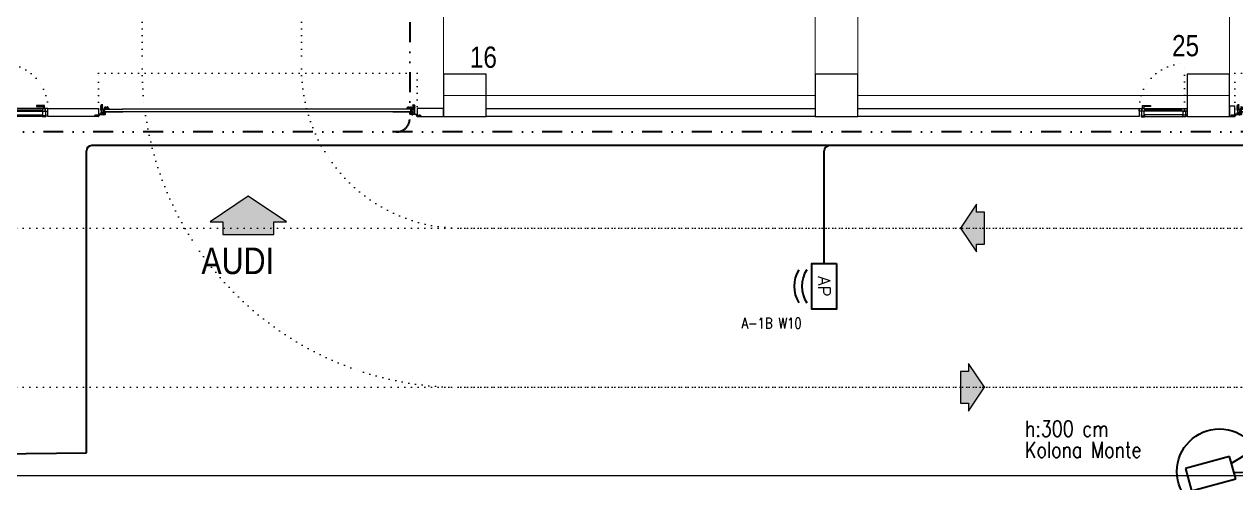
# Model space of a CAD drawing. Header units: metres. Extents: x -13621 to 152406, y -16073 to 22221.
# Drawn here: x 63650 to 65932, y 110 to 974 of the extents above; entities that cross this region are included whole.
import ezdxf
from ezdxf.enums import TextEntityAlignment as Align

# ---------------------------------------------------------------- set-up
doc = ezdxf.new("R2010")
doc.units = ezdxf.units.M
doc.header["$LTSCALE"] = 100
doc.header["$MEASUREMENT"] = 0
for name, pattern in [('DIVIDE2', [0.625, 0.25, -0.125, 0, -0.125, 0, -0.125]), ('DOT2', [0.125, 0, -0.125]), ('HIDDEN', [0.375, 0.25, -0.125])]:
    doc.linetypes.add(name, pattern=pattern)
doc.layers.get('0').update_dxf_attribs({"color": 9, "lineweight": 9})
for name, color, linetype, lineweight in [('00', 9, 'Continuous', 9), ('01', 9, 'Continuous', 9), ('06B', 9, 'Continuous', 9), ('06D', 9, 'Continuous', 9), ('10', 9, 'Continuous', 9), ('15', 9, 'Continuous', 9), ('20', 9, 'DOT2', 9), ('21', 9, 'Continuous', 9), ('25', 9, 'Continuous', 9), ('Data  Tavan', 170, 'Continuous', 30), ('E-ACCESS POINT (KABLOSUZ ERİŞİM İÇİN)', 7, 'Continuous', 30), ('E-DAHİLİ DOME KAMERA', 7, 'Continuous', 30), ('E-DAHİLİ KAMERA', 7, 'Continuous', 30), ('E-KABLO', 7, 'Continuous', 30), ('E-YAZI', 7, 'Continuous', 30)]:
    doc.layers.add(name, color=color, linetype=linetype, lineweight=lineweight)
doc.styles.add('E-YAZI', font='txttw.shx')
doc.styles.add('MuuM_TEXT-STANDART', font='ARIALN.TTF')
doc.dimstyles.new('MuuM_DIM200', dxfattribs={"dimscale": 20, "dimtxt": 2, "dimasz": 1, "dimexe": 1, "dimexo": 1, "dimgap": 1, "dimtad": 1, "dimdec": 1, "dimrnd": 0.5, "dimdsep": 46, "dimtxsty": 'MuuM_TEXT-STANDART', "dimblk": 'ARCHTICK', "dimcen": 0, "dimdle": 0.15, "dimclrd": 256, "dimclre": 256, "dimclrt": 256, "dimadec": 0, "dimazin": 0, "dimtfac": 5, "dimtdec": 1, "dimtix": 1, "dimtmove": 2, "dimatfit": 3, "dimldrblk": 'DOT', "dimfxl": 3, "dimfxlon": 1, "dimtolj": 1, "dimlwd": -1, "dimlwe": -1, "dimarcsym": 0})

# ---------------------------------------------------------------- blocks, each defined once
blk = doc.blocks.new('*U382')
at = {"layer": 'E-ACCESS POINT (KABLOSUZ ERİŞİM İÇİN)', "color": 4}
blk.add_lwpolyline([(-2.39, 3.24), (2.39, 3.24), (2.39, 0.65), (-2.39, 0.65)], close=True, dxfattribs=at)
at = {"layer": 'E-ACCESS POINT (KABLOSUZ ERİŞİM İÇİN)', "color": 3}
for centre in [(0, 2.8), (0, 1.99)]:
    blk.add_arc(centre, 3.19, 237.1828, 302.8172, dxfattribs=at)
at = {"layer": 'E-ACCESS POINT (KABLOSUZ ERİŞİM İÇİN)', "color": 3, "style": 'E-YAZI'}
blk.add_text('AP', height=1.28, dxfattribs=at).set_placement((-1.05, 1.31))
blk = doc.blocks.new('100_DAHİLİ DOME KAMERA')
at = {"layer": 'E-DAHİLİ DOME KAMERA', "color": 4}
for p, q in [((-1.936, 0.715), (-1.936, -0.689)), ((0.82, 0.715), (-1.936, 0.715)), ((0.82, -0.689), (0.82, 0.715)), ((0.82, 0.294), (2.131, 0.668)), ((2.131, 0.668), (2.131, -0.643)), ((-1.936, -0.689), (0.82, -0.689)), ((0.82, -0.268), (2.131, -0.643))]:
    blk.add_line(p, q, dxfattribs=at)
at = {"layer": 'E-DAHİLİ DOME KAMERA', "color": 4, "linetype": 'Continuous'}
blk.add_circle((0, 0), 2.566, dxfattribs=at)
at = {"layer": 'E-DAHİLİ KAMERA', "color": 4}
for q in [(13.416, 6.264), (13.416, -6.264)]:
    blk.add_line((2.566, 0), q, dxfattribs=at)
blk = doc.blocks.new('p-kolon_80x80')
blk.add_lwpolyline([(-40, -40), (40, -40), (40, 40), (-40, 40)], close=True)
blk = doc.blocks.new('1.bod.mimari.elk')
at = {"layer": '01'}
for p in [(8480, -7790), (9180, -7790), (9880, -7790)]:
    blk.add_blockref('p-kolon_80x80', p, dxfattribs=at)
blk = doc.blocks.new('p-işyeri')
at = {"color": 0, "const_width": 2}
blk.add_lwpolyline([(200, 0), (200, 700), (-200, 700), (-200, 0)], close=True, dxfattribs=at)
blk = doc.blocks.new('p-seksiyoonel kapı profil')
for p, q in [((-6.6, 4.1), (-6.8, 4.1)), ((-6.8, -13), (-6.8, 4.1)), ((-6.6, -13), (-6.6, 4.1)), ((-6.3, 4.4), (-6.3, 4.6)), ((-6.3, 4.6), (1, 4.6)), ((-6.3, 4.4), (1, 4.4)), ((-1.4, 1.3), (-1.8, 1.6)), ((-1.8, 1.6), (-1.8, -2.4)), ((-1.8, 1.6), (-1.8, -2.4)), ((-1.4, 1.3), (-1.4, -2.4)), ((-1.2, 1.2), (-1.2, -2.4)), ((-0.7, 1.6), (-1, 1.3)), ((-1, 1.3), (-1, -2.4)), ((-0.7, 1.6), (-0.7, -2.4)), ((-0.6, 1.6), (-0.6, -2.4)), ((0, 0), (33.9, 0)), ((0, 0), (0, 0)), ((1, 4.4), (1, 4.6)), ((1.3, 4.1), (1.5, 4.1)), ((1.3, 4.1), (1.3, 1.6)), ((1.5, 1.6), (1.3, 1.6)), ((1.5, 4.1), (1.5, 1.6)), ((-7.8, -4.2), (-7.8, -3.9)), ((-7.5, -3.9), (-7.8, -3.9)), ((-7.5, -4.2), (-7.8, -4.2)), ((-7.8, -4.2), (-7.1, -4.2)), ((-7.8, -4.2), (-7.8, -4.2)), ((-7.8, -6.5), (-7.8, -6.3)), ((-7.5, -6.3), (-7.8, -6.3)), ((-7.5, -6.5), (-7.8, -6.5)), ((-7.8, -6.6), (-7.8, -6.5)), ((-7.8, -6.6), (-7.1, -6.6)), ((-7.8, -8.9), (-7.8, -8.6)), ((-7.5, -8.6), (-7.8, -8.6)), ((-7.5, -8.9), (-7.8, -8.9)), ((-7.8, -8.9), (-7.1, -8.9)), ((-7.8, -8.9), (-7.8, -8.9)), ((-7.8, -11.3), (-7.8, -11)), ((-7.5, -11), (-7.8, -11)), ((-7.5, -11.3), (-7.8, -11.3)), ((-7.8, -11.3), (-7.1, -11.3)), ((-7.8, -11.3), (-7.8, -11.3)), ((-7.5, -3.9), (-6.8, -3.9)), ((-7.5, -4.2), (-7.5, -3.9)), ((-6.8, -4.2), (-7.5, -4.2)), ((-7.5, -6.3), (-6.8, -6.3)), ((-7.5, -6.5), (-7.5, -6.3)), ((-6.8, -6.5), (-7.5, -6.5)), ((-7.5, -8.6), (-6.8, -8.6)), ((-7.5, -8.9), (-7.5, -8.6)), ((-6.8, -8.9), (-7.5, -8.9)), ((-7.5, -11), (-6.8, -11)), ((-7.5, -11.3), (-7.5, -11)), ((-6.8, -11.3), (-7.5, -11.3)), ((-7.1, -3.4), (-6.8, -3.4)), ((-7.1, -3.6), (-7.1, -3.4)), ((-7.1, -3.6), (-7.1, -3.9)), ((-6.8, -3.6), (-7.1, -3.6)), ((-7.1, -4.2), (-7.1, -4.7)), ((-6.8, -4.7), (-7.1, -4.7)), ((-7.1, -5.8), (-6.8, -5.8)), ((-7.1, -6), (-7.1, -5.8)), ((-7.1, -6), (-7.1, -6.3)), ((-6.8, -6), (-7.1, -6)), ((-7.1, -6.5), (-7.1, -7.1)), ((-6.8, -7.1), (-7.1, -7.1)), ((-7.1, -8.1), (-6.8, -8.1)), ((-7.1, -8.4), (-7.1, -8.1)), ((-7.1, -8.4), (-7.1, -8.6)), ((-6.8, -8.4), (-7.1, -8.4)), ((-7.1, -8.9), (-7.1, -9.4)), ((-6.8, -9.4), (-7.1, -9.4)), ((-7.1, -10.5), (-6.8, -10.5)), ((-7.1, -10.7), (-7.1, -10.5)), ((-7.1, -10.7), (-7.1, -11)), ((-6.8, -10.7), (-7.1, -10.7)), ((-7.1, -11.3), (-7.1, -11.8)), ((-6.8, -11.8), (-7.1, -11.8)), ((-6.8, -3.6), (-6.8, -3.4)), ((-6.8, -3.6), (-6.8, -3.9)), ((-6.8, -4.7), (-6.8, -4.2)), ((-6.8, -6), (-6.8, -5.8)), ((-6.8, -6), (-6.8, -6.3)), ((-6.8, -7.1), (-6.8, -6.6)), ((-6.8, -8.4), (-6.8, -8.1)), ((-6.8, -8.4), (-6.8, -8.6)), ((-6.8, -9.4), (-6.8, -8.9)), ((-6.8, -10.7), (-6.8, -10.5)), ((-6.8, -10.7), (-6.8, -11)), ((-6.8, -11.8), (-6.8, -11.3)), ((-6.6, -13), (-6.8, -13)), ((-6.8, -13), (-6.8, -13)), ((-6.6, -3.9), (-3.5, -3.9)), ((-6.6, -4.2), (-3.5, -4.2)), ((-6.6, -6.3), (-3.5, -6.3)), ((-6.6, -6.5), (-3.5, -6.5)), ((-6.6, -8.7), (-3.5, -8.7)), ((-6.6, -8.9), (-3.5, -8.9)), ((-6.6, -11), (-3.5, -11)), ((-6.6, -11.3), (-3.5, -11.3)), ((-6.3, -13.3), (-6.3, -13.5)), ((-3.3, -13.3), (-6.3, -13.3)), ((-3.3, -13.5), (-6.3, -13.5)), ((-6.3, -13.5), (-5.7, -13.5)), ((-6.3, -13.5), (-6.3, -13.5)), ((-3.4, -4.3), (-6, -4.3)), ((-6, -6.1), (-6, -4.3)), ((-6, -4.7), (-6, -4.7)), ((-6, -5.5), (-6, -4.7)), ((-6, -5.7), (-6, -5.5)), ((-6, -5.7), (-6, -5.7)), ((-6, -6.1), (-3.4, -6.1)), ((-5.7, -13.5), (-5.5, -13.5)), ((-5.7, -13.5), (-5.7, -13.5)), ((-5.5, -13.5), (-5.5, -13.5)), ((-3.5, -3.9), (-3.5, -4.2)), ((-3.5, -6.3), (-3.5, -6.5)), ((-3.5, -8.7), (-3.5, -8.9)), ((-3.5, -11), (-3.5, -11.3)), ((-3.4, -6.1), (-3.4, -4.3)), ((-2.1, -4.4), (-3.4, -4.4)), ((-3.4, -6), (-0.6, -6)), ((-3.3, -13.3), (-3.3, -13.5)), ((-2.1, -2.5), (-2.1, -2.4)), ((-2.1, -2.4), (-0.6, -2.4)), ((-2.1, -2.5), (-0.6, -2.5)), ((-2.1, -4.8), (-2.1, -2.5)), ((-2.1, -4.8), (-0.6, -4.8)), ((-1.6, -3.4), (-1.7, -3.6)), ((-1.7, -3.6), (-1.7, -3.7)), ((-1.7, -3.6), (-1.7, -3.8)), ((-1.7, -3.7), (-1.7, -3.9)), ((-1.7, -3.8), (-1.6, -3.9)), ((-1.7, -3.9), (-1.6, -4)), ((-1.4, -3.3), (-1.6, -3.3)), ((-1.6, -3.3), (-1.6, -3.4)), ((-1.6, -3.8), (-1.4, -3.6)), ((-1.6, -3.9), (-1.5, -4)), ((-1.6, -4), (-1.5, -4.1)), ((-1.5, -4), (-1.4, -4)), ((-1.5, -4.1), (-1.4, -4.1)), ((-1.3, -3.2), (-1.4, -3.3)), ((-1.4, -3.3), (-1.4, -3.6)), ((-1.4, -4), (-1.2, -4.1)), ((-1.4, -4.1), (-1.2, -4.1)), ((-1.2, -3.2), (-1.3, -3.2)), ((-1.2, -3.2), (-1.2, -3.5)), ((-1, -3.3), (-1.2, -3.2)), ((-1.2, -4.1), (-1.1, -4)), ((-1.2, -4.1), (-1.1, -4.1)), ((-1.1, -4), (-1, -4)), ((-1.1, -4.1), (-1, -4.1)), ((-1, -3.3), (-1, -3.6)), ((-0.9, -3.3), (-1, -3.3)), ((-1, -3.6), (-0.8, -3.8)), ((-1, -4), (-0.9, -3.9)), ((-1, -4.1), (-0.9, -4)), ((-0.8, -3.4), (-0.9, -3.3)), ((-0.9, -3.9), (-0.8, -3.8)), ((-0.9, -4), (-0.8, -3.9)), ((-0.8, -3.6), (-0.8, -3.4)), ((-0.8, -3.7), (-0.8, -3.6)), ((-0.8, -3.8), (-0.8, -3.6)), ((-0.8, -3.9), (-0.8, -3.7)), ((-0.1, 0), (-0.6, 0)), ((-0.6, -2), (-0.6, 0)), ((-0.6, -0.6), (-0.6, -0.7)), ((-0.6, -1.7), (-0.6, -1.7)), ((-0.6, -2), (-0.1, -2)), ((-0.6, -2), (-0.6, -2.4)), ((-0.6, -2.4), (-0.6, -2.5)), ((-0.6, -2.4), (-0.1, -2.4)), ((-0.6, -2.5), (-0.6, -2.5)), ((-0.6, -3.2), (-0.6, -2.5)), ((-0.6, -2.5), (-0.2, -2.5)), ((-0.6, -4.8), (-0.6, -3.2)), ((-0.6, -3.2), (-0.5, -3.2)), ((-0.6, -5.8), (-0.6, -4.8)), ((-0.6, -4.8), (-0.5, -4.8)), ((-0.6, -4.8), (-0.6, -5.3)), ((-0.1, -5.3), (-0.6, -5.3)), ((-0.6, -9.6), (-0.6, -5.3)), ((-0.6, -5.8), (-0.6, -5.8)), ((-0.6, -6), (-0.6, -5.8)), ((-0.1, -9.6), (-0.6, -9.6)), ((-0.5, -3.2), (-0.4, -3.2)), ((-0.5, -4.8), (-0.5, -3.2)), ((-0.4, -4.8), (-0.5, -4.8)), ((-0.4, -3.1), (-0.3, -2.9)), ((-0.4, -3.2), (-0.4, -3.1)), ((-0.3, -4.8), (-0.4, -4.8)), ((-0.3, -2.7), (-0.2, -2.5)), ((-0.3, -2.9), (-0.3, -2.7)), ((-0.2, -4.8), (-0.3, -4.8)), ((-0.3, -4.8), (-0.3, -4.8)), ((-0.2, -2.5), (-0.2, -2.5)), ((-0.2, -2.5), (-0.1, -2.5)), ((-0.1, -4.8), (-0.2, -4.8)), ((-0.2, -4.8), (-0.2, -4.8)), ((-0.1, -5.8), (-0.2, -5.8)), ((-0.2, -5.8), (0.4, -5.8)), ((-0.1, -0.2), (-0.1, 0)), ((-0.1, -0.2), (0, -0.2)), ((-0.1, -5.3), (-0.1, -0.2)), ((-0.1, -2.5), (-0.1, -2.4)), ((-0.1, -2.5), (-0.1, -2.5)), ((-0.1, -4.8), (-0.1, -4.8)), ((-0.1, -4.8), (-0.1, -4.8)), ((-0.1, -5.3), (0, -5.3)), ((-0.1, -5.8), (-0.1, -5.3)), ((0.4, -5.8), (-0.1, -5.8)), ((0.1, -5.8), (-0.1, -5.8)), ((-0.1, -9.6), (-0.1, -5.8)), ((33.9, 0), (0, 0)), ((0, 0), (0, -0.4)), ((0, -0.4), (0, -0.5)), ((0, -0.5), (0, -0.6)), ((0, -0.6), (0, -0.6)), ((0, -0.6), (0, -0.9)), ((0, -0.9), (0, -0.9)), ((0, -0.9), (0, -0.9)), ((0, -0.9), (0, -1.5)), ((0, -1.5), (0, -1.6)), ((0, -1.6), (0, -2.1)), ((0, -2.1), (0, -2.2)), ((0, -2.2), (0, -2.3)), ((0, -2.3), (0, -2.7)), ((0, -2.7), (0, -3.1)), ((0, -3.1), (0, -3.2)), ((0, -3.2), (0, -3.4)), ((0, -3.4), (0, -4.5)), ((0, -4.5), (0, -4.5)), ((0, -4.5), (0, -4.5)), ((0, -4.5), (0, -4.8)), ((0, -4.8), (0, -4.8)), ((0, -4.8), (0, -4.9)), ((0, -4.9), (0, -5.1)), ((0, -5.1), (0, -5.4)), ((0, -5.4), (33.9, -5.4)), ((0.1, -5.8), (0.1, -5.4)), ((0.1, -5.8), (0.1, -5.9)), ((0.3, -5.8), (0.1, -5.8)), ((0.1, -5.8), (0.2, -5.8)), ((0.4, -5.9), (0.1, -5.9)), ((0.1, -5.9), (0.4, -5.9)), ((0.4, -6.6), (0.1, -6.6)), ((0.1, -7.6), (0.4, -7.6)), ((0.1, -8.7), (0.1, -8.3)), ((0.4, -8.3), (0.1, -8.3)), ((2.2, -8.7), (0.1, -8.7)), ((0.3, -5.8), (0.3, -5.4)), ((0.3, -5.8), (0.4, -5.8)), ((0.4, -5.4), (0.4, -5.5)), ((0.4, -5.8), (0.4, -5.4)), ((0.4, -5.5), (0.4, -5.5)), ((0.4, -5.5), (0.4, -5.6)), ((0.4, -5.6), (0.4, -5.7)), ((0.4, -5.7), (0.4, -5.8)), ((0.4, -8.4), (0.4, -5.8)), ((3.9, -5.8), (0.4, -5.8)), ((0.4, -8.4), (0.4, -5.8)), ((0.4, -5.8), (0.4, -5.8)), ((3.9, -8.4), (0.4, -8.4)), ((0.4, -8.4), (0.4, -8.4)), ((0.9, -7.1), (0.9, -7.2)), ((1, -7.1), (0.9, -7.1)), ((0.9, -7.2), (1, -7.4)), ((1, -7.4), (1.1, -7.6)), ((1.1, -7.6), (1.2, -7.8)), ((1.1, -9.2), (1.1, -8.7)), ((1.2, -9.2), (1.1, -9.2)), ((1.1, -9.2), (1.1, -9.2)), ((1.1, -9.2), (1.2, -9.2)), ((1.1, -9.2), (1.1, -9.2)), ((1.1, -9.2), (1.1, -9.2)), ((1.2, -9.2), (1.1, -9.2)), ((1.3, -6.8), (1.2, -7)), ((1.2, -7), (1.2, -7.2)), ((1.2, -7.2), (1.3, -7.4)), ((1.2, -7.8), (1.3, -8)), ((1.2, -9.2), (1.2, -8.7)), ((1.2, -9.2), (1.4, -9.2)), ((1.4, -9.2), (1.2, -9.2)), ((1.6, -9.2), (1.2, -9.2)), ((1.2, -9.2), (1.2, -9.2)), ((1.4, -6.4), (1.3, -6.6)), ((1.3, -6.6), (1.3, -6.8)), ((1.3, -7.1), (1.4, -6.9)), ((1.4, -7.3), (1.3, -7.1)), ((1.3, -7.4), (1.3, -7.6)), ((1.3, -7.6), (1.5, -7.8)), ((1.3, -8), (1.5, -8.1)), ((1.6, -6.2), (1.4, -6.4)), ((1.6, -6.5), (1.4, -6.6)), ((1.4, -6.7), (1.4, -6.6)), ((1.4, -6.6), (1.5, -6.9)), ((1.5, -6.6), (1.4, -6.6)), ((1.4, -6.9), (1.4, -6.7)), ((1.4, -6.9), (1.4, -6.7)), ((1.4, -7.1), (1.4, -6.9)), ((1.4, -7.3), (1.4, -7.1)), ((1.5, -7.5), (1.4, -7.3)), ((1.4, -7.5), (1.4, -7.3)), ((1.5, -7.7), (1.4, -7.5)), ((1.4, -9.2), (1.7, -9.2)), ((1.4, -9.2), (1.4, -9.2)), ((1.6, -9.2), (1.4, -9.2)), ((1.5, -6.5), (1.7, -6.3)), ((1.5, -6.6), (1.6, -6.5)), ((1.5, -6.6), (1.5, -6.5)), ((1.5, -6.6), (1.6, -6.5)), ((1.5, -6.9), (1.5, -6.6)), ((1.5, -6.9), (1.5, -7.2)), ((1.6, -7.1), (1.5, -6.9)), ((1.5, -7.2), (1.5, -7.2)), ((1.5, -7.2), (1.5, -7.5)), ((1.5, -7.7), (1.5, -7.5)), ((1.5, -7.5), (1.5, -7.8)), ((1.5, -7.7), (1.5, -7.7)), ((1.5, -7.8), (1.6, -8)), ((1.6, -7.8), (1.5, -7.8)), ((1.5, -7.8), (1.8, -7.9)), ((1.5, -8.1), (1.7, -8.2)), ((1.7, -6.1), (1.6, -6.2)), ((1.6, -6.5), (1.7, -6.3)), ((1.6, -6.5), (2, -6.3)), ((1.9, -6.3), (1.6, -6.5)), ((1.6, -6.8), (1.7, -6.7)), ((1.6, -6.9), (1.6, -6.8)), ((1.6, -7.1), (1.6, -6.9)), ((1.6, -7.2), (1.6, -7.1)), ((1.6, -7.2), (1.6, -7.1)), ((1.6, -7.5), (1.6, -7.2)), ((1.6, -7.3), (1.6, -7.2)), ((1.6, -7.4), (1.6, -7.3)), ((1.7, -7.6), (1.6, -7.4)), ((1.6, -7.8), (1.6, -7.5)), ((1.7, -7.9), (1.6, -7.8)), ((1.7, -7.9), (1.6, -7.8)), ((1.9, -7.9), (1.6, -7.8)), ((1.6, -8), (1.8, -8.1)), ((1.7, -9.2), (1.6, -9.2)), ((1.9, -6), (1.7, -6.1)), ((1.7, -6.3), (1.9, -6.2)), ((1.7, -6.3), (1.8, -6.2)), ((1.7, -6.6), (1.8, -6.4)), ((1.7, -6.7), (1.7, -6.6)), ((1.8, -7.7), (1.7, -7.6)), ((1.9, -8), (1.7, -7.9)), ((1.8, -8), (1.7, -7.9)), ((1.7, -8.2), (1.9, -8.3)), ((1.7, -9.2), (1.7, -8.7)), ((1.7, -9.2), (1.9, -9.2)), ((1.9, -9.2), (1.7, -9.2)), ((2, -9.2), (1.7, -9.2)), ((1.8, -6.2), (2, -6.1)), ((1.8, -6.4), (1.9, -6.4)), ((1.8, -7.8), (1.8, -7.7)), ((1.9, -7.9), (1.8, -7.8)), ((1.8, -7.9), (2.1, -8)), ((2, -8.1), (1.8, -8)), ((1.8, -8.1), (1.9, -8.2)), ((2.1, -5.9), (1.9, -6)), ((1.9, -6.2), (2.1, -6.1)), ((2, -6.2), (1.9, -6.3)), ((1.9, -6.4), (2, -6.3)), ((2, -7.9), (1.9, -7.9)), ((2.1, -8), (1.9, -7.9)), ((2.1, -8.1), (1.9, -8)), ((1.9, -8.2), (2.1, -8.3)), ((1.9, -8.3), (2.1, -8.3)), ((2.1, -9.2), (1.9, -9.2)), ((1.9, -9.2), (1.9, -9.2)), ((2, -9.2), (1.9, -9.2)), ((2.4, -5.9), (2, -6.2)), ((2, -6.1), (2.2, -6)), ((2, -6.3), (2.1, -6.2)), ((2, -6.3), (2.1, -6.2)), ((2, -6.9), (2.1, -6.8)), ((2.1, -6.9), (2, -7.1)), ((2, -7.1), (2, -6.9)), ((2, -7.1), (2, -7.2)), ((2, -7.2), (2, -7.1)), ((2, -7.2), (2.1, -7.3)), ((2, -7.4), (2, -7.2)), ((2.1, -7.5), (2, -7.4)), ((2.1, -8), (2, -7.9)), ((2.2, -8.2), (2, -8.1)), ((2.1, -9.2), (2, -9.2)), ((2.3, -5.9), (2.1, -5.9)), ((2.1, -6.2), (2.4, -5.9)), ((2.1, -6.1), (2.3, -6)), ((2.1, -6.2), (2.2, -6.1)), ((2.1, -6.8), (2.2, -6.6)), ((2.3, -6.7), (2.1, -6.8)), ((2.1, -6.8), (2.1, -6.9)), ((2.1, -7.3), (2.2, -7.5)), ((2.3, -7.6), (2.1, -7.5)), ((2.1, -8), (2.1, -8)), ((2.1, -8), (2.1, -8)), ((2.1, -8), (2.4, -8.1)), ((2.4, -8.1), (2.1, -8)), ((2.3, -8), (2.1, -8)), ((2.3, -8.2), (2.1, -8.1)), ((2.1, -8.3), (2.4, -8.3)), ((2.1, -8.3), (2.2, -8.3)), ((2.1, -9.2), (2.1, -8.7)), ((2.1, -9.2), (2.1, -9.2)), ((2.2, -6), (2.3, -6)), ((2.2, -6.1), (2.3, -6.1)), ((2.2, -6.6), (2.3, -6.5)), ((2.2, -7.5), (2.3, -7.5)), ((2.5, -8.2), (2.2, -8.2)), ((2.2, -8.7), (2.2, -8.4)), ((4.6, -8.7), (2.2, -8.7)), ((2.4, -5.9), (2.3, -5.9)), ((2.3, -6), (2.3, -6)), ((2.3, -6.1), (2.5, -6.1)), ((2.3, -6.5), (2.5, -6.5)), ((2.5, -6.6), (2.3, -6.6)), ((2.4, -6.6), (2.3, -6.7)), ((2.3, -7.5), (2.5, -7.6)), ((2.3, -7.6), (2.5, -7.6)), ((2.4, -7.7), (2.3, -7.6)), ((2.4, -8.1), (2.3, -8)), ((2.5, -8.2), (2.3, -8.2)), ((2.5, -5.9), (2.4, -5.9)), ((2.4, -5.9), (2.4, -5.9)), ((2.4, -5.9), (2.7, -6.1)), ((2.5, -6.6), (2.4, -6.6)), ((2.6, -7.7), (2.4, -7.7)), ((2.4, -8.1), (2.6, -8.2)), ((2.7, -8.2), (2.4, -8.1)), ((2.5, -8.1), (2.4, -8.1)), ((2.4, -8.3), (2.6, -8.3)), ((2.7, -5.9), (2.5, -5.9)), ((2.5, -6), (2.7, -6)), ((2.5, -6.1), (2.6, -6.1)), ((2.5, -6.5), (2.6, -6.5)), ((2.5, -6.5), (2.5, -6.5)), ((2.5, -6.5), (2.7, -6.6)), ((2.5, -6.5), (2.6, -6.5)), ((2.5, -6.5), (2.6, -6.5)), ((2.7, -6.6), (2.5, -6.6)), ((2.7, -6.6), (2.5, -6.6)), ((2.5, -7.6), (2.7, -7.6)), ((2.5, -7.6), (2.6, -7.6)), ((2.7, -7.6), (2.5, -7.7)), ((2.6, -7.7), (2.5, -7.7)), ((2.5, -7.7), (2.5, -7.7)), ((2.6, -7.7), (2.5, -7.7)), ((2.7, -8.1), (2.5, -8.1)), ((2.5, -8.2), (2.5, -8.2)), ((2.6, -6.1), (2.7, -6.1)), ((2.6, -6.5), (2.8, -6.6)), ((2.6, -6.5), (2.8, -6.5)), ((2.6, -6.5), (2.7, -6.5)), ((2.6, -7.6), (2.8, -7.5)), ((2.8, -7.6), (2.6, -7.7)), ((2.8, -7.6), (2.6, -7.7)), ((2.7, -7.7), (2.6, -7.7)), ((2.7, -8.2), (2.6, -8.2)), ((2.6, -8.3), (2.7, -8.3)), ((2.9, -6), (2.7, -5.9)), ((2.7, -6), (2.9, -6.1)), ((2.7, -6.1), (2.9, -6.1)), ((2.7, -6.1), (3, -6.2)), ((2.7, -6.5), (2.9, -6.6)), ((2.7, -6.6), (2.7, -6.6)), ((2.8, -6.7), (2.7, -6.6)), ((2.7, -6.6), (2.8, -6.7)), ((2.8, -7.5), (2.7, -7.6)), ((2.7, -7.6), (2.7, -7.6)), ((2.9, -7.6), (2.7, -7.7)), ((2.8, -8.1), (2.7, -8.1)), ((2.9, -8.2), (2.7, -8.3)), ((2.8, -8.2), (2.7, -8.2)), ((2.7, -8.3), (2.7, -8.3)), ((2.8, -6.5), (2.9, -6.6)), ((2.8, -6.7), (2.8, -6.6)), ((2.8, -6.6), (2.9, -6.7)), ((2.9, -6.8), (2.8, -6.7)), ((2.8, -6.7), (2.9, -6.7)), ((2.9, -7.4), (2.8, -7.5)), ((2.8, -7.6), (2.8, -7.5)), ((2.8, -7.5), (2.8, -7.5)), ((2.8, -7.5), (2.9, -7.5)), ((2.9, -7.5), (2.8, -7.6)), ((2.9, -7.5), (2.8, -7.6)), ((3.1, -7.9), (2.8, -8.2)), ((2.9, -8), (2.8, -8.1)), ((2.9, -8.1), (2.8, -8.2)), ((3.1, -6.1), (2.9, -6)), ((2.9, -6.1), (3.1, -6.2)), ((2.9, -6.1), (3, -6.2)), ((2.9, -6.6), (3, -6.7)), ((2.9, -6.6), (3, -6.7)), ((2.9, -6.7), (3, -6.8)), ((3, -6.9), (2.9, -6.8)), ((2.9, -7.5), (3, -7.3)), ((3, -7.4), (2.9, -7.5)), ((3, -7.4), (2.9, -7.5)), ((3, -7.5), (2.9, -7.6)), ((3.3, -8), (2.9, -8.2)), ((3.1, -8), (2.9, -8.1)), ((3, -8), (2.9, -8)), ((3, -6.2), (3.1, -6.2)), ((3, -6.2), (3, -6.2)), ((3, -6.2), (3.3, -6.3)), ((3, -6.7), (3.1, -6.9)), ((3, -6.7), (3, -6.9)), ((3, -6.8), (3.1, -6.9)), ((3, -7.1), (3, -6.9)), ((3, -6.9), (3.1, -7)), ((3, -7.2), (3, -7.1)), ((3.1, -7.1), (3, -7.3)), ((3, -7.3), (3, -7.2)), ((3.1, -7.2), (3, -7.4)), ((3, -7.3), (3, -7.4)), ((3.1, -7.4), (3, -7.5)), ((3.1, -7.9), (3, -8)), ((3.2, -6.2), (3.1, -6.1)), ((3.1, -6.2), (3.3, -6.3)), ((3.1, -6.2), (3.2, -6.3)), ((3.1, -6.9), (3.1, -7.1)), ((3.1, -6.9), (3.2, -7)), ((3.2, -7), (3.1, -7.2)), ((3.1, -7), (3.1, -7.2)), ((3.1, -7.2), (3.1, -7.4)), ((3.2, -7.8), (3.1, -7.9)), ((3.3, -7.8), (3.1, -7.9)), ((3.3, -7.9), (3.1, -8)), ((3.2, -6.3), (3.3, -6.4)), ((3.3, -7.7), (3.2, -7.8)), ((3.3, -6.2), (3.4, -6.4)), ((3.3, -6.3), (3.5, -6.4)), ((3.3, -6.4), (3.4, -6.5)), ((3.4, -7.6), (3.3, -7.7)), ((3.6, -7.6), (3.3, -7.8)), ((3.5, -7.7), (3.3, -8)), ((3.4, -7.8), (3.3, -7.9)), ((3.4, -6.5), (3.4, -6.6)), ((3.4, -6.6), (3.5, -6.7)), ((3.5, -7.5), (3.4, -7.6)), ((3.5, -6.4), (3.5, -6.7)), ((3.5, -6.5), (3.6, -6.9)), ((3.5, -6.7), (3.6, -6.9)), ((3.5, -6.7), (3.5, -6.9)), ((3.5, -6.7), (3.6, -7)), ((3.5, -6.9), (3.6, -7)), ((3.6, -7.3), (3.5, -7.4)), ((3.5, -7.4), (3.5, -7.5)), ((3.5, -7.6), (3.5, -7.7)), ((3.6, -6.9), (3.6, -7.3)), ((3.6, -6.9), (3.6, -7.1)), ((3.6, -7), (3.6, -7.1)), ((3.6, -7), (3.6, -7)), ((3.6, -7), (3.6, -7.3)), ((3.6, -7.1), (3.6, -7.2)), ((3.6, -7.1), (3.6, -7.3)), ((3.6, -7.3), (3.6, -7.4)), ((3.6, -7.3), (3.6, -7.6)), ((3.9, -5.5), (3.9, -5.4)), ((3.9, -5.6), (3.9, -5.5)), ((3.9, -5.5), (3.9, -5.5)), ((3.9, -5.7), (3.9, -5.6)), ((3.9, -5.8), (3.9, -5.7)), ((3.9, -8.4), (3.9, -5.8)), ((3.9, -5.8), (4, -5.8)), ((3.9, -7.6), (6.1, -7.6)), ((3.9, -8.3), (6.1, -8.3)), ((3.9, -9.2), (3.9, -8.7)), ((3.9, -9.2), (4, -9.2)), ((4, -9.2), (3.9, -9.2)), ((4.1, -9.2), (3.9, -9.2)), ((4, -5.8), (4, -5.4)), ((4, -5.8), (4, -7.6)), ((8.9, -5.8), (4, -5.8)), ((4.1, -9.2), (4, -9.2)), ((4, -9.2), (4.1, -9.2)), ((4, -9.2), (4, -9.2)), ((4.1, -9.2), (4.1, -8.7)), ((4.1, -9.2), (4.4, -9.2)), ((4.4, -9.2), (4.1, -9.2)), ((4.6, -9.2), (4.1, -9.2)), ((4.1, -9.2), (4.1, -9.2)), ((4.4, -9.2), (4.6, -9.2)), ((4.4, -9.2), (4.4, -9.2)), ((4.6, -9.2), (4.4, -9.2)), ((4.6, -8.3), (4.6, -9.7)), ((5.7, -9.7), (4.6, -9.7)), ((5.7, -9.7), (5.7, -8.3)), ((5.9, -8.7), (5.7, -8.7)), ((5.9, -8.7), (5.9, -8.3)), ((6.1, -7.6), (6.1, -8.3)), ((6.1, -7.6), (6.6, -7.6)), ((6.1, -8.3), (6.6, -8.3)), ((6.3, -7.6), (6.3, -5.8)), ((8, -5.8), (6.6, -5.8)), ((6.6, -5.8), (8.1, -5.8)), ((6.6, -7.6), (6.6, -8.3)), ((6.8, -5.8), (6.8, -5.9)), ((7.8, -5.9), (6.8, -5.9)), ((6.8, -5.9), (7.8, -5.9)), ((7.8, -5.9), (7.8, -5.8)), ((8.9, -5.8), (8.9, -5.4))]:
    blk.add_line(p, q)
for centre, radius, start, end in [((-6.3, 4.1), 0.473, 90, 180), ((-6.3, 4.1), 0.236, 90, 180), ((-1.2, 1.5), 0.295, 225, 269.1856), ((-1.2, 1.5), 0.295, 270.3711, 314.3764), ((1, 4.1), 0.473, 0, 90), ((1, 4.1), 0.236, 0, 90), ((-6.8, -3.9), 0.0295, 180, 258.463), ((-6.8, -4.2), 0.0295, 101.537, 180), ((-6.8, -6.3), 0.0295, 180, 258.463), ((-6.8, -6.6), 0.0295, 101.537, 180), ((-6.8, -8.6), 0.0295, 180, 258.463), ((-6.8, -8.9), 0.0295, 101.537, 180), ((-6.8, -11), 0.0295, 180, 258.463), ((-6.8, -11.3), 0.0295, 101.537, 180), ((-6.3, -13), 0.473, 180, 270), ((-6.3, -13), 0.473, 180, 270), ((-6.3, -13), 0.236, 180, 270), ((-1.2, -3.8), 0.295, 90.8144, 135), ((-1.2, -3.8), 0.295, 45.6236, 89.6289), ((-0.1, -5.3), 0.472, 180, 270), ((-0.1, -5.8), 0.0295, 180, 270), ((0.1, -7.1), 0.502, 90, 116.3511), ((0.1, -7.1), 0.502, 243.6489, 270), ((0.1, -5.9), 0.0177, 180, 270), ((6.6, -5.8), 0.0295, 180, 270), ((6.8, -5.9), 0.0177, 180, 270), ((7.8, -5.9), 0.0177, 270, 0), ((8, -5.8), 0.0295, 270, 0)]:
    blk.add_arc(centre, radius, start, end)
blk = doc.blocks.new('çelik dübel')
at = {"layer": '10', "linetype": 'HIDDEN', "ltscale": 7}
for p, q in [((-87, -2), (-85, 2)), ((-85, -6), (-85, 2)), ((-68, 2), (-85, 2)), ((-75, -6), (-75, 2)), ((-70, -6), (-70, 2)), ((-68, 3), (-58, 2)), ((-68, -7), (-68, 3)), ((-58, -6), (-58, 2)), ((-53, 2), (-58, 2)), ((-8, 2), (-58, 2)), ((-53, -6), (-53, 2)), ((-25, -6), (-25, 2)), ((-25, -6), (-24, 2)), ((-23, -6), (-22, 2)), ((-21, -6), (-20, 2)), ((-19, -6), (-18, 2)), ((-17, -6), (-16, 2)), ((-85, -6), (-87, -2)), ((-68, -6), (-85, -6)), ((-68, -7), (-58, -6)), ((-53, -5), (-58, -5)), ((-8, -6), (-58, -6))]:
    blk.add_line(p, q, dxfattribs=at)
at = {"layer": '10', "linetype": 'Continuous'}
for p, q in [((-15, -6), (-14, 2)), ((-13, -6), (-12, 2)), ((-11, -6), (-10, 1)), ((-10, -9), (-10, 5)), ((-9, 5), (-10, 5)), ((-9, -9), (-9, 5)), ((-8, 2), (-8, 3)), ((-8, -4), (-8, 0)), ((-5, 4), (-7, 4)), ((-5, 1), (-7, 1)), ((-4, 2), (-4, 3)), ((-1, 2), (-4, 2)), ((-4, -4), (-4, 0)), ((-3, -6), (-2, 2)), ((-1, -6), (0, 1)), ((0, -5), (0, 1)), ((-9, -9), (-10, -9)), ((-8, -6), (-8, -7)), ((-5, -5), (-7, -5)), ((-5, -8), (-7, -8)), ((-4, -6), (-4, -7)), ((-1, -6), (-4, -6))]:
    blk.add_line(p, q, dxfattribs=at)
at = {"layer": '10', "color": 4}
for p, q in [((-10, 3), (-10, 5)), ((-10, -7), (-10, -9))]:
    blk.add_line(p, q, dxfattribs=at)
at = {"layer": '10', "linetype": 'HIDDEN'}
for points in [[(-68, 1), (-67, 0), (-67, 0), (-67, 0), (-66, -1), (-66, -1), (-66, -2), (-65, -2), (-65, -3), (-65, -3), (-65, -3), (-65, -3), (-64, -4), (-64, -4), (-64, -3), (-64, -3), (-63, -3), (-63, -3), (-63, -3), (-63, -2), (-62, -2), (-62, -2), (-62, -1), (-62, -1), (-61, -1), (-61, -1), (-61, -1), (-61, 0), (-61, 0), (-60, -1), (-60, -1), (-60, -1), (-60, -1), (-60, -1), (-60, -2), (-59, -2), (-59, -3), (-59, -3), (-59, -3), (-58, -3), (-58, -3)], [(-68, 0), (-68, 0), (-68, 0), (-68, -1), (-68, -1), (-68, -1), (-68, -1), (-68, -1), (-68, -1), (-68, -1), (-68, -1), (-68, -1), (-67, -1), (-67, -1), (-67, -1), (-67, -1), (-67, -1), (-67, -1), (-67, -1), (-67, -1), (-67, -1), (-67, -1), (-67, -1), (-67, -1), (-67, -1), (-67, -1), (-67, -1), (-67, -2), (-67, -2), (-67, -2), (-67, -2), (-67, -2), (-67, -2), (-67, -2), (-67, -2), (-67, -2), (-67, -2), (-67, -2), (-67, -2), (-67, -2), (-67, -2), (-67, -2), (-67, -2), (-66, -2), (-66, -3), (-66, -3), (-66, -3), (-66, -3), (-66, -3), (-66, -3), (-66, -3), (-66, -3), (-66, -3), (-66, -3), (-66, -3), (-66, -3), (-66, -3), (-66, -3), (-66, -3), (-66, -3), (-66, -3), (-66, -4), (-66, -4), (-66, -4), (-66, -4), (-66, -4), (-66, -4), (-66, -4), (-66, -4), (-66, -4), (-66, -4), (-66, -4), (-65, -4), (-65, -4), (-65, -4), (-65, -4), (-65, -4), (-65, -4), (-65, -4), (-65, -4), (-65, -4), (-65, -4), (-65, -4), (-65, -4), (-65, -4), (-65, -4), (-65, -5), (-65, -5), (-65, -5), (-64, -5), (-64, -5), (-64, -5), (-64, -5), (-64, -5), (-64, -5), (-64, -5), (-64, -5), (-64, -5), (-64, -5), (-64, -4), (-64, -4), (-64, -4), (-64, -4), (-64, -4), (-64, -4), (-63, -4), (-63, -4), (-63, -4), (-63, -4), (-63, -4), (-63, -4), (-63, -4), (-63, -4), (-63, -4), (-63, -4), (-63, -4), (-63, -4), (-63, -4), (-63, -4), (-63, -4), (-63, -4), (-63, -4), (-63, -4), (-63, -4), (-63, -4), (-63, -4), (-63, -4), (-63, -4), (-63, -4), (-62, -4), (-62, -4), (-62, -3), (-62, -3), (-62, -3), (-62, -3), (-62, -3), (-62, -3), (-62, -3), (-62, -3), (-62, -3), (-62, -3), (-62, -3), (-62, -3), (-62, -3), (-62, -3), (-62, -3), (-62, -3), (-62, -3), (-62, -3), (-62, -3), (-62, -3), (-62, -3), (-62, -3), (-62, -3), (-62, -3), (-62, -3), (-62, -2), (-61, -2), (-61, -2), (-61, -2), (-61, -2), (-61, -2), (-61, -2), (-61, -2), (-61, -2), (-61, -2), (-61, -2), (-61, -2), (-61, -2), (-61, -2), (-61, -2), (-61, -2), (-61, -2), (-61, -2), (-61, -2), (-61, -2), (-61, -2), (-61, -2), (-61, -2), (-61, -2), (-61, -2), (-61, -2), (-61, -2), (-61, -2), (-61, -2), (-61, -2), (-61, -2), (-61, -2), (-61, -2), (-61, -2), (-61, -2), (-61, -2), (-61, -2), (-61, -2), (-61, -2), (-61, -2), (-61, -2), (-61, -2), (-61, -2), (-61, -2), (-60, -2), (-60, -2), (-60, -2), (-60, -2), (-60, -3), (-60, -3), (-60, -3), (-60, -3), (-60, -3), (-60, -3), (-60, -3), (-60, -3), (-60, -3), (-60, -3), (-60, -3), (-60, -3), (-60, -3), (-60, -3), (-60, -3), (-60, -3), (-60, -3), (-60, -3), (-60, -4), (-60, -4), (-60, -4), (-60, -4), (-60, -4), (-60, -4), (-59, -4), (-59, -4), (-59, -4), (-59, -4), (-59, -4), (-59, -4), (-59, -4), (-59, -4), (-59, -4), (-59, -4), (-58, -4), (-58, -4), (-58, -5)]]:
    blk.add_lwpolyline(points, dxfattribs=at)
at = {"layer": '10', "linetype": 'Continuous'}
for centre, start, end in [((-7, 3), 90, 180), ((-7, 2), 180, 270), ((-7, 0), 90, 180), ((-5, 3), 0, 90), ((-5, 2), 270, 0), ((-5, 0), 0, 90), ((-1, 1), 0, 90), ((-7, -4), 180, 270), ((-7, -6), 90, 180), ((-7, -7), 180, 270), ((-5, -4), 270, 0), ((-5, -6), 0, 90), ((-5, -7), 270, 0), ((-1, -5), 270, 0)]:
    blk.add_arc(centre, 1, start, end, dxfattribs=at)
blk = doc.blocks.new('dsa')
at = {"layer": '10'}
for p, q in [((61905.8, 2715.5, 0), (61905.8, 2715.2, 0)), ((61905.8, 2715.2, 0), (61907.6, 2715.2, 0)), ((61907.4, 2715.6, 0), (61906, 2715.6, 0)), ((61906.2, 2715.8, 0), (61906.3, 2715.9, 0)), ((61906.2, 2715.8, 0), (61907.2, 2715.8, 0)), ((61906.2, 2715.8, 0), (61906.2, 2715.8, 0)), ((61906.2, 2715.8, 0), (61906.2, 2715.8, 0)), ((61906.2, 2715.7, 0), (61906.2, 2715.8, 0)), ((61906.2, 2715.6, 0), (61907.2, 2715.7, 0)), ((61906.2, 2715.6, 0), (61906.2, 2715.7, 0)), ((61906.2, 2715.7, 0), (61906.2, 2715.7, 0)), ((61906.2, 2715.6, 0), (61906.2, 2715.6, 0)), ((61906.2, 2715.6, 0), (61906.2, 2715.6, 0)), ((61906.2, 2715.2, 0), (61907.2, 2715.2, 0)), ((61906.2, 2715.1, 0), (61906.2, 2715.2, 0)), ((61906.7, 2715.9, 0), (61906.3, 2715.9, 0)), ((61906.3, 2715.5, 0), (61906.3, 2715.2, 0)), ((61906.7, 2715.9, 0), (61907.1, 2715.9, 0)), ((61907.2, 2715.8, 0), (61907.1, 2715.9, 0)), ((61907.1, 2715.5, 0), (61907.1, 2715.2, 0)), ((61907.1, 2715.5, 0), (61907.1, 2715.5, 0)), ((61907.2, 2715.8, 0), (61907.2, 2715.7, 0)), ((61907.2, 2715.8, 0), (61907.2, 2715.8, 0)), ((61907.2, 2715.8, 0), (61907.2, 2715.8, 0)), ((61907.2, 2715.8, 0), (61907.2, 2715.8, 0)), ((61907.2, 2715.7, 0), (61907.2, 2715.7, 0)), ((61907.2, 2715.7, 0), (61907.2, 2715.7, 0)), ((61907.2, 2715.7, 0), (61907.2, 2715.6, 0)), ((61907.2, 2715.6, 0), (61907.2, 2715.6, 0)), ((61907.2, 2715.2, 0), (61907.2, 2715.1, 0)), ((61907.2, 2715.2, 0), (61907.2, 2715.1, 0)), ((61907.6, 2715.2, 0), (61907.6, 2715.5, 0)), ((61905.8, 2710.3, 0), (61907.6, 2710.3, 0)), ((61905.8, 2710, 0), (61905.8, 2710.3, 0)), ((61907.4, 2709.9, 0), (61906, 2709.9, 0)), ((61906.2, 2715, 0), (61906.2, 2710.5, 0)), ((61906.2, 2710.3, 0), (61907.2, 2710.3, 0)), ((61906.2, 2710.3, 0), (61906.2, 2710.3, 0)), ((61906.3, 2710, 0), (61906.3, 2710.3, 0)), ((61907.1, 2709.9, 0), (61907.1, 2710.3, 0)), ((61907.1, 2709.9, 0), (61907.1, 2710, 0)), ((61907.2, 2710.5, 0), (61907.2, 2715, 0)), ((61907.2, 2710.5, 0), (61907.2, 2715, 0)), ((61907.2, 2710.3, 0), (61907.2, 2710.3, 0)), ((61907.2, 2710.3, 0), (61907.2, 2710.3, 0)), ((61907.6, 2710.3, 0), (61907.6, 2710, 0))]:
    blk.add_line(p, q, dxfattribs=at)
at = {"layer": '10', "lineweight": 9}
blk.add_line((61906.5, 2715.6, 0), (61906.5, 2715.6, 0), dxfattribs=at)
blk.add_line((61906.5, 2715.6, 0), (61906.5, 2715.6, 0), dxfattribs=at)
at = {"layer": '10', "elevation": 0}
blk.add_lwpolyline([(61898, 2714.5), (61898, 2719.2), (61898.5, 2719.2), (61898.5, 2715.4, 0.414214), (61898.9, 2715), (61909, 2715), (61909, 2714.5), (61898, 2714.5)], format="xyb", dxfattribs=at)
for points in [[(61907.9, 2715), (61905.5, 2715), (61905.5, 2715.1), (61907.9, 2715.1)], [(61907.9, 2710.5), (61905.5, 2710.5), (61905.5, 2710.3), (61907.9, 2710.3)]]:
    blk.add_lwpolyline(points, close=True, dxfattribs=at)
for points in [[(61906.2, 2715.1), (61906.2, 2715.2)], [(61906.2, 2715), (61906.2, 2710.5)], [(61906.2, 2710.3), (61906.2, 2710.3)]]:
    blk.add_lwpolyline(points, dxfattribs=at)
at = {"layer": '10'}
for centre, radius, start, end in [((61906, 2715.3, 0), 0.315, 45.8497, 134.1503), ((61906.7, 2714.5, 0), 1.12, 66.8701, 113.1299), ((61906.7, 2714.5, 0), 1.12, 66.8701, 113.1299), ((61907.4, 2715.3, 0), 0.313, 45.449, 134.551), ((61906, 2710.2, 0), 0.315, 225.8497, 314.1503), ((61906.7, 2711, 0), 1.12, 246.8701, 293.1299), ((61906.7, 2711, 0), 1.12, 246.8701, 293.1299), ((61907.4, 2710.2, 0), 0.313, 225.449, 314.551)]:
    blk.add_arc(centre, radius, start, end, dxfattribs=at)
at = {"color": 7, "extrusion": (0, 0, -1), "xscale": -0.1000000000058208, "yscale": 0.1000000000058208, "zscale": -0.1000000000058208}
blk.add_blockref('çelik dübel', (-61899.5, 2717.1, 0), dxfattribs=at)
blk = doc.blocks.new('K-SE-01')
at = {"layer": '10'}
for points in [[(-703.7, 5.5), (-703.7, 9.5), (-697.7, 9.5), (-697.7, 5.5)], [(-703.5, 5.7), (-703.5, 9.3), (-697.9, 9.3), (-697.9, 5.7)], [(-113.7, 5.5), (-113.7, 9.5), (-119.7, 9.5), (-119.7, 5.5)], [(-113.9, 5.7), (-113.9, 9.3), (-119.5, 9.3), (-119.5, 5.7)]]:
    blk.add_lwpolyline(points, close=True, dxfattribs=at)
at = {"layer": '10', "elevation": 0}
for points in [[(-703.7, 5.5), (-703.7, 9.5), (-697.7, 9.5), (-697.7, 5.5)], [(-703.5, 5.7), (-703.5, 9.3), (-697.9, 9.3), (-697.9, 5.7)], [(-113.7, 5.5), (-113.7, 9.5), (-119.7, 9.5), (-119.7, 5.5)], [(-113.9, 5.7), (-113.9, 9.3), (-119.5, 9.3), (-119.5, 5.7)]]:
    blk.add_lwpolyline(points, close=True, dxfattribs=at)
at = {"layer": '10'}
for points in [[(-682.7, 15), (-154.3, 15)], [(-682.7, 9.6), (-154.3, 9.6)]]:
    blk.add_lwpolyline(points, dxfattribs=at)
at = {"layer": '20'}
blk.add_lwpolyline([(-108.7, 2.7), (-108.7, 82.7), (-708.7, 82.7), (-708.7, 2.7)], dxfattribs=at)
at = {"layer": '10', "xscale": -1, "rotation": 180}
for name, p in [('p-seksiyoonel kapı profil', (-696.9, 9.6)), ('dsa', (-62606.6, 2720, 0))]:
    blk.add_blockref(name, p, dxfattribs=at)
at = {"layer": '10', "rotation": 180}
for name, p in [('p-seksiyoonel kapı profil', (-120.5, 9.6)), ('dsa', (61789.3, 2720, 0))]:
    blk.add_blockref(name, p, dxfattribs=at)
blk = doc.blocks.new('0-OK 2')
at = {"true_color": 0x4f4f4f}
blk.add_hatch(color=251, dxfattribs=at).paths.add_polyline_path([(0, 0), (120, 180), (120, 120), (180, 120), (180, -120), (120, -120), (120, -180)])
at = {"linetype": 'ByBlock', "lineweight": -2}
blk.add_lwpolyline([(180, -120), (180, 120), (120, 120), (120, 180), (0, 0), (120, -180), (120, -120)], close=True, dxfattribs=at)
blk.add_point((0, 0))
blk = doc.blocks.new('_ArchTick')
at = {"color": 0, "linetype": 'ByBlock', "const_width": 0.15}
blk.add_lwpolyline([(-0.5, -0.5), (0.5, 0.5)], dxfattribs=at)
blk = doc.blocks.new('*D464')
at = {"layer": '25', "transparency": 16777216}
for p, q in [((89939.1, -1804.3), (89939.1, -1724.3)), ((101899.1, -1768), (101899.1, -1724.3)), ((89936.1, -1744.3), (101902.1, -1744.3))]:
    blk.add_line(p, q, dxfattribs=at)
at = {"layer": '25', "transparency": 16777216, "xscale": 20, "yscale": 20, "zscale": 20, "rotation": 180}
blk.add_blockref('_ArchTick', (89939.1, -1744.3), dxfattribs=at)
at = {"layer": '25', "transparency": 16777216, "xscale": 20, "yscale": 20, "zscale": 20}
blk.add_blockref('_ArchTick', (101899.1, -1744.3), dxfattribs=at)
at = {"layer": '25', "transparency": 16777216, "insert": (95919.1, -1698.8), "char_height": 50, "attachment_point": 5, "style": 'MuuM_TEXT-STANDART'}
blk.add_mtext('\\A1;11960', dxfattribs=at)
blk = doc.blocks.new('_Dot')
at = {"color": 0, "linetype": 'ByBlock', "lineweight": -2}
blk.add_line((-0.5, 0), (-1, 0), dxfattribs=at)
at = {"color": 0, "linetype": 'ByBlock', "const_width": 0.5}
blk.add_lwpolyline([(-0.25, 0, 1), (0.25, 0, 1)], format="xyb", close=True, dxfattribs=at)
blk = doc.blocks.new('K-AL-01A')
at = {"layer": '06B'}
blk.add_lwpolyline([(2634.7, 4254.3), (2634.7, 4260.5), (2619.7, 4260.5), (2619.7, 4258.6), (2632.5, 4258.6), (2632.5, 4258.6), (2632.5, 4254.3), (2634.7, 4254.3)], dxfattribs=at)
at = {"layer": '06D'}
for p, q in [((2638, 4254.3), (2551.1, 4254.3)), ((2551.1, 4249.3), (2638, 4249.3))]:
    blk.add_line(p, q, dxfattribs=at)
for points in [[(2553.6, 4241.8), (2558.6, 4241.8), (2558.6, 4249.3), (2553.6, 4249.3)], [(2636.6, 4240.7), (2631.6, 4240.7), (2631.6, 4249.3), (2636.6, 4249.3)], [(2631, 4239.4), (2559.2, 4239.4), (2559.2, 4242.5), (2631, 4242.5)]]:
    blk.add_lwpolyline(points, close=True, dxfattribs=at)
for points in [[(2553.6, 4243.2), (2553, 4243.2), (2553, 4239.2, 0.414214), (2553.3, 4238.8), (2558.8, 4238.8, 0.414214), (2559.2, 4239.2), (2559.2, 4243.2), (2558.6, 4243.2)], [(2636.6, 4243.2), (2637.2, 4243.2), (2637.2, 4239.2, -0.414214), (2636.8, 4238.8), (2631.3, 4238.8, -0.414214), (2631, 4239.2), (2631, 4243.2), (2631.6, 4243.2)]]:
    blk.add_lwpolyline(points, format="xyb", dxfattribs=at)
at = {"layer": '10'}
for points in [[(2551.1, 4254.3), (2551.1, 4249.3), (2556.1, 4249.3), (2556.1, 4254.3)], [(2556.1, 4254.3), (2556.1, 4249.3), (2561.1, 4249.3), (2561.1, 4254.3)], [(2631.1, 4254.3), (2631.1, 4249.3), (2636.1, 4249.3), (2636.1, 4254.3)], [(2636.1, 4254.3), (2636.1, 4249.3), (2641.1, 4249.3), (2641.1, 4254.3)]]:
    blk.add_lwpolyline(points, close=True, dxfattribs=at)
at = {"layer": '15'}
blk.add_lwpolyline([(2561.1, 4251.8), (2631.1, 4251.8)], dxfattribs=at)
at = {"layer": '20'}
blk.add_lwpolyline([(2556.1, 4254.3), (2556.1, 4339.3)], dxfattribs=at)
blk.add_arc((2556.1, 4254.3), 85, 0, 90, dxfattribs=at)
blk = doc.blocks.new('0_arrow1')
blk.add_hatch(color=254).paths.add_polyline_path([(0, 0), (-22.5, -15), (-15, -15), (-15, -22.5), (15, -22.5), (15, -15), (22.5, -15)])
at = {"linetype": 'ByBlock', "lineweight": -2}
blk.add_lwpolyline([(15, -22.5), (-15, -22.5), (-15, -15), (-22.5, -15), (0, 0), (22.5, -15), (15, -15)], close=True, dxfattribs=at)
blk.add_point((0, 0))
blk = doc.blocks.new('1.bod.mimari1.elk')
at = {"layer": '00'}
for points in [[(7790, -7830), (7695, -7830), (7695, -7815), (7790, -7815)], [(8440, -7814.91), (8390, -7814.91), (8390, -7830), (8440, -7830)], [(9140, -7830), (8520, -7830), (8520, -7815), (9140, -7815)], [(9750, -7830), (9220, -7830), (9220, -7815), (9750, -7815)], [(9920, -7830), (9930, -7830), (9930, -7810), (9920, -7810)]]:
    blk.add_lwpolyline(points, close=True, dxfattribs=at)
at = {"layer": '06D', "linetype": 'DOT2'}
for points in [[(2500, -1650), (2500, -7740, 0.4142136), (3100, -8340), (12425, -8340)], [(2800, -1678.64), (2800, -7740, 0.4142136), (3100, -8040), (11395.6, -8040)], [(7872.5, -3317.79), (7872.5, -7740, 0.4142136), (8472.5, -8340), (11395.6, -8340)], [(8172.5, -3317.79), (8172.5, -7740, 0.4142136), (8472.5, -8040), (11395.6, -8040)]]:
    blk.add_lwpolyline(points, format="xyb", dxfattribs=at)
blk.add_blockref('K-AL-01A', (5053.92, -12069.27))
at = {"xscale": -1}
blk.add_blockref('K-AL-01A', (12391.08, -12069.27), dxfattribs=at)
at = {"layer": '06D', "color": 89, "linetype": 'HIDDEN', "true_color": 0x2e4d23, "rotation": 90}
for p in [(9140, -7590), (9920, -7590)]:
    blk.add_blockref('p-işyeri', p, dxfattribs=at)
at = {"layer": '06D', "xscale": -2, "yscale": 2, "zscale": 2}
for p, rotation in [((9413.56, -8040), 90), ((9458.56, -8340), 270)]:
    blk.add_blockref('0_arrow1', p, dxfattribs=dict(at, rotation=rotation))
at = {"layer": '10', "xscale": -1}
for p in [(7681.33, -7830.79), (9821.33, -7830.79)]:
    blk.add_blockref('K-SE-01', p, dxfattribs=at)
at = {"layer": '21', "xscale": 0.4000000000000003, "yscale": 0.4000000000000003, "zscale": 0.4000000000000003, "rotation": 270}
blk.add_blockref('0-OK 2', (8072.33, -7980.09), dxfattribs=at)
at = {"layer": '21', "style": 'MuuM_TEXT-STANDART'}
blk.add_text('25', height=40, dxfattribs=at).set_placement((9862.82, -7728.25), align=Align.BOTTOM_RIGHT)
blk.add_text('16', height=40, dxfattribs=at).set_placement((8489.53, -7750), align=Align.BOTTOM_LEFT)
at = {"layer": '21', "insert": (8052.33, -8102.09), "char_height": 50, "width": 826.27, "attachment_point": 5, "style": 'MuuM_TEXT-STANDART'}
blk.add_mtext('AUDI', dxfattribs=at)
at = {"layer": '25'}
dim = blk.add_linear_dim(base=(12000, -8506.3), p1=(40, -8984.77), p2=(12000, -8550), dimstyle='MuuM_DIM200', override={"dimtxt": 2.5}, dxfattribs=at)
dim.commit()
dim.dimension.update_dxf_attribs({"geometry": '*D464', "text_midpoint": (6020, -8460.78), "insert": (-89899.09, -6762)})

msp = doc.modelspace()

# ---------------------------------------------------------------- linework, layer by layer
at = {"layer": 'Data  Tavan'}
for p, q in [((63767.4, 166.8), (63767.4, 735.3)), ((66437.5, 745.3), (63777.4, 745.3)), ((65156.7, 523.6), (65156.7, 735.3)), ((62868.4, 155.4), (63767.4, 166.8))]:
    msp.add_line(p, q, dxfattribs=at)
for centre in [(63777.4, 735.3), (65166.7, 735.3)]:
    msp.add_arc(centre, 10, 90, 180, dxfattribs=at)
at = {"layer": 'E-KABLO', "color": 6, "linetype": 'DIVIDE2', "ltscale": 1.5}
for p, q in [((64376.4, 1917.3), (64376.4, 796.3)), ((67012.2, 771.3), (61999.3, 771.3))]:
    msp.add_line(p, q, dxfattribs=at)
msp.add_arc((64351.4, 796.3), 25, 270, 0, dxfattribs=at)

# ---------------------------------------------------------------- block references
at = {"layer": '06D'}
for name in ['1.bod.mimari.elk', '1.bod.mimari1.elk']:
    msp.add_blockref(name, (56000, 8630), dxfattribs=at)
at = {"layer": 'E-ACCESS POINT (KABLOSUZ ERİŞİM İÇİN)', "xscale": 18, "yscale": 18, "zscale": 18, "rotation": 270}
msp.add_blockref('*U382', (65121.7, 480.5), dxfattribs=at)
at = {"layer": 'E-DAHİLİ DOME KAMERA', "xscale": 31.24999999833941, "yscale": 31.24999999833941, "zscale": 31.24999999833941, "rotation": 15.23956157108291}
msp.add_blockref('100_DAHİLİ DOME KAMERA', (65901.3, 131.5), dxfattribs=at)

# ---------------------------------------------------------------- texts
at = {"layer": 'E-YAZI', "color": 6, "style": 'E-YAZI', "width": 0.8}
msp.add_text('A-1B W10', height=20, dxfattribs=at).set_placement((65001.2, 400.9))
at = {"layer": 'E-YAZI', "color": 30, "style": 'E-YAZI', "width": 0.8}
for s, p in [('h:300 cm', (65535, 197)), ('Kolona Monte', (65535, 157.4))]:
    msp.add_text(s, height=30, dxfattribs=at).set_placement(p)

doc.saveas('drawing.dxf')
